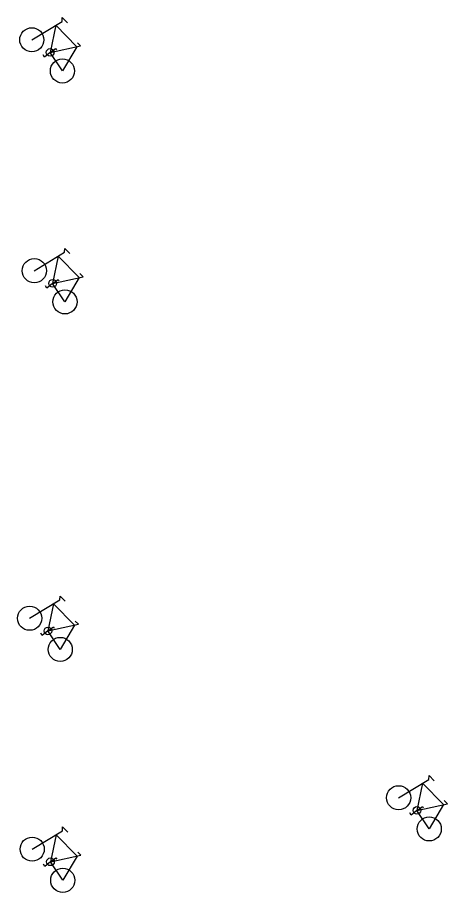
# Model space of a CAD drawing. Header units: millimetres. Extents: x -10063505 to 885836, y -4961 to 6863153.
# Drawn here: x -2899272.55 to -2899254.86, y 3962849.14 to 3962885.19 of the extents above; entities that cross this region are included whole.
import ezdxf

# ---------------------------------------------------------------- set-up
doc = ezdxf.new("R2010")
doc.units = ezdxf.units.MM
doc.header["$LTSCALE"] = 0.2
doc.layers.add('tj车道功能', color=7, linetype='Continuous')
doc.layers.add('tj道路标线', color=7, linetype='Continuous')

# ---------------------------------------------------------------- blocks, each defined once
blk = doc.blocks.new('bike')
at = {"layer": 'tj车道功能'}
for p, q in [((525101.746, 3398375.589), (525102.5, 3398374.344)), ((525101.031, 3398375.071), (525101.125, 3398375.125)), ((525101.223, 3398374.837), (525101.031, 3398375.071)), ((525100.459, 3398374.333), (525101.223, 3398374.837)), ((525102.341, 3398374.606), (525101.223, 3398374.837)), ((525101.223, 3398374.837), (525101.386, 3398374.612)), ((525101.223, 3398374.837), (525101.492, 3398373.583)), ((525101.386, 3398374.612), (525101.33, 3398374.576)), ((525101.458, 3398373.743), (525100.459, 3398374.333)), ((525102.341, 3398374.606), (525101.458, 3398373.743)), ((525102.66, 3398374.336), (525102.444, 3398374.126)), ((525102.5, 3398374.344), (525102.66, 3398374.336)), ((525101.492, 3398373.583), (525101.623, 3398373.711))]:
    blk.add_line(p, q, dxfattribs=at)
for centre, radius in [((525101.746, 3398375.589), 0.497), ((525101.223, 3398374.837), 0.158), ((525100.459, 3398374.333), 0.497)]:
    blk.add_circle(centre, radius, dxfattribs=at)

msp = doc.modelspace()

# ---------------------------------------------------------------- block references
at = {"layer": 'tj道路标线', "rotation": 90.14049064708543}
for p in [(500380.97, 3446116.994), (500381.073, 3446107.481), (500380.88, 3446093.161), (500396.063, 3446085.766), (500380.984, 3446083.648)]:
    msp.add_blockref('bike', p, dxfattribs=at)

doc.saveas('drawing.dxf')
